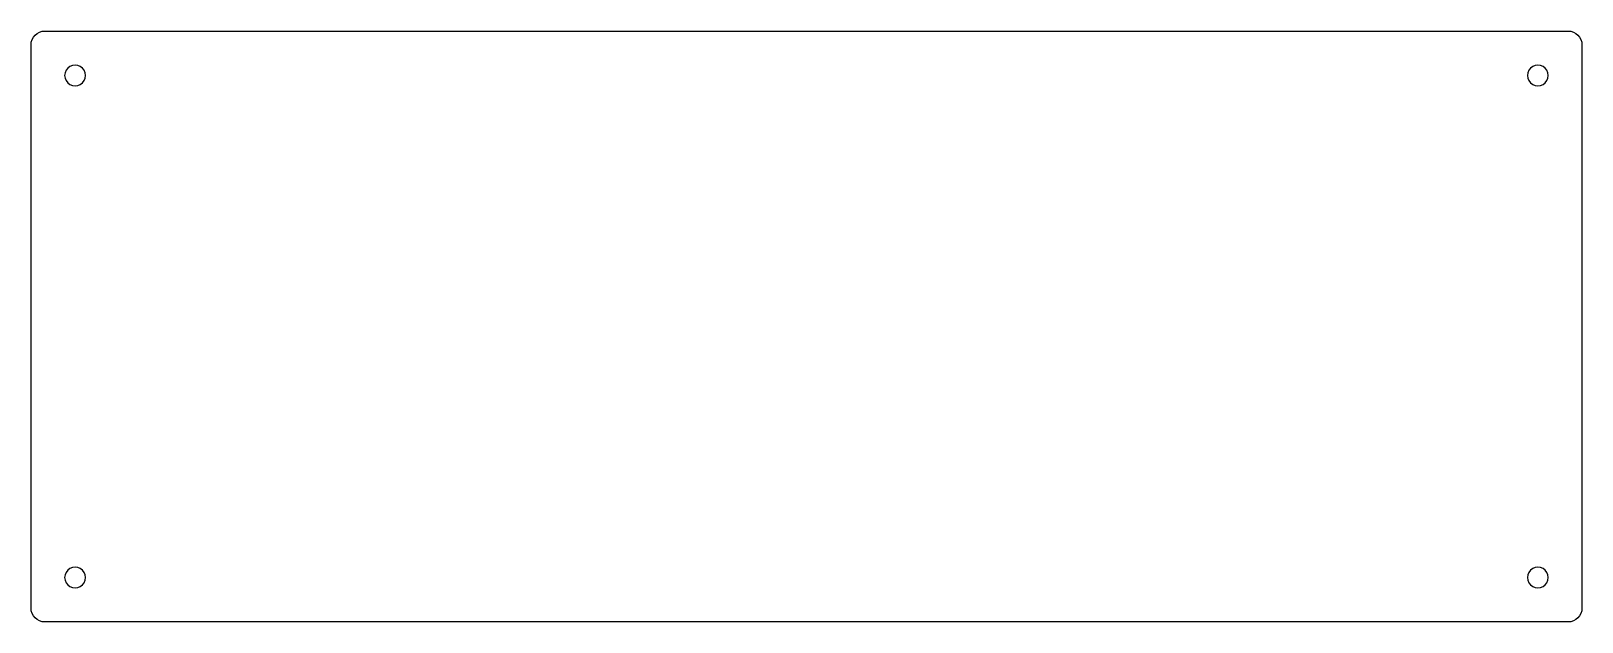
# Model space of a CAD drawing. Header units: millimetres. Extents: x -2 to 222, y 2 to 87.
import ezdxf

# ---------------------------------------------------------------- set-up
doc = ezdxf.new("R2010")
doc.units = ezdxf.units.MM
doc.layers.add('Layer_1', color=7, linetype='CONTINUOUS')
doc.layers.add('Layer_2', color=7, linetype='CONTINUOUS')

msp = doc.modelspace()

# ---------------------------------------------------------------- linework, layer by layer
at = {"layer": 'Layer_1', "color": 7}
for points in [[(5.899828, 80.84986)], [(216.798937, 80.84986)], [(5.899828, 8.449368)], [(216.798937, 8.449368)]]:
    msp.add_lwpolyline(points, close=True, dxfattribs=at)
for points in [[(3.64983, 82.148897), (3.185729, 81.880948), (2.899831, 81.385758), (2.899831, 80.84986)], [(2.899831, 80.84986), (2.899831, 80.313962), (3.185729, 79.818772), (3.64983, 79.550823)], [(5.149828, 82.148897), (4.685727, 82.416845), (4.113931, 82.416845), (3.64983, 82.148897)], [(5.899828, 80.84986), (5.899828, 81.385758), (5.61393, 81.880948), (5.149828, 82.148897)], [(5.149828, 79.550823), (5.61393, 79.818772), (5.899828, 80.313962), (5.899828, 80.84986)], [(214.54894, 82.148897), (214.084838, 81.880948), (213.79894, 81.385758), (213.79894, 80.84986)], [(213.79894, 80.84986), (213.79894, 80.313962), (214.084838, 79.818772), (214.54894, 79.550823)], [(216.048938, 82.148897), (215.584837, 82.416845), (215.013041, 82.416845), (214.54894, 82.148897)], [(216.798937, 80.84986), (216.798937, 81.385758), (216.513039, 81.880948), (216.048938, 82.148897)], [(216.048938, 79.550823), (216.513039, 79.818772), (216.798937, 80.313962), (216.798937, 80.84986)], [(3.64983, 79.550823), (4.113931, 79.282874), (4.685727, 79.282874), (5.149828, 79.550823)], [(214.54894, 79.550823), (215.013041, 79.282874), (215.584837, 79.282874), (216.048938, 79.550823)], [(3.64983, 9.748404), (3.185729, 9.480456), (2.899831, 8.985266), (2.899831, 8.449368)], [(5.149828, 9.748404), (4.685727, 10.016353), (4.113931, 10.016353), (3.64983, 9.748404)], [(5.899828, 8.449368), (5.899828, 8.985266), (5.61393, 9.480456), (5.149828, 9.748404)], [(214.54894, 9.748404), (214.084838, 9.480456), (213.79894, 8.985266), (213.79894, 8.449368)], [(216.048938, 9.748404), (215.584837, 10.016353), (215.013041, 10.016353), (214.54894, 9.748404)], [(216.798937, 8.449368), (216.798937, 8.985266), (216.513039, 9.480456), (216.048938, 9.748404)], [(2.899831, 8.449368), (2.899831, 7.91347), (3.185729, 7.41828), (3.64983, 7.150331)], [(3.64983, 7.150331), (4.113931, 6.882382), (4.685727, 6.882382), (5.149828, 7.150331)], [(5.149828, 7.150331), (5.61393, 7.41828), (5.899828, 7.91347), (5.899828, 8.449368)], [(213.79894, 8.449368), (213.79894, 7.91347), (214.084838, 7.41828), (214.54894, 7.150331)], [(214.54894, 7.150331), (215.013041, 6.882382), (215.584837, 6.882382), (216.048938, 7.150331)], [(216.048938, 7.150331), (216.513039, 7.41828), (216.798937, 7.91347), (216.798937, 8.449368)]]:
    msp.add_open_spline(points, degree=3, dxfattribs=at)
at = {"layer": 'Layer_2', "color": 7}
for points in [[(0.04906, 87.250031), (219.65093, 87.250031)], [(-1.950047, 4.047628), (-1.950047, 85.252375)], [(221.65004, 85.252375), (221.65004, 4.047628)], [(219.65093, 2.049972), (0.04906, 2.049972)]]:
    msp.add_lwpolyline(points, dxfattribs=at)
msp.add_lwpolyline([(0.04906, 87.250031)], close=True, dxfattribs=at)
for points in [[(-1.950047, 85.252375), (-1.950047, 86.35565), (-1.055016, 87.250031), (0.04906, 87.250031)], [(219.65093, 87.250031), (220.181127, 87.250032), (220.689608, 87.039566), (221.064514, 86.664932)], [(221.064514, 86.664932), (221.43942, 86.290299), (221.65004, 85.782187), (221.65004, 85.252375)], [(0.04906, 2.049972), (-1.055016, 2.049972), (-1.950046, 2.944353), (-1.950047, 4.047628)], [(221.064514, 2.635071), (220.689608, 2.260437), (220.181127, 2.049971), (219.65093, 2.049972)], [(221.65004, 4.047628), (221.65004, 3.517816), (221.43942, 3.009704), (221.064514, 2.635071)]]:
    msp.add_open_spline(points, degree=3, dxfattribs=at)

doc.saveas('drawing.dxf')
